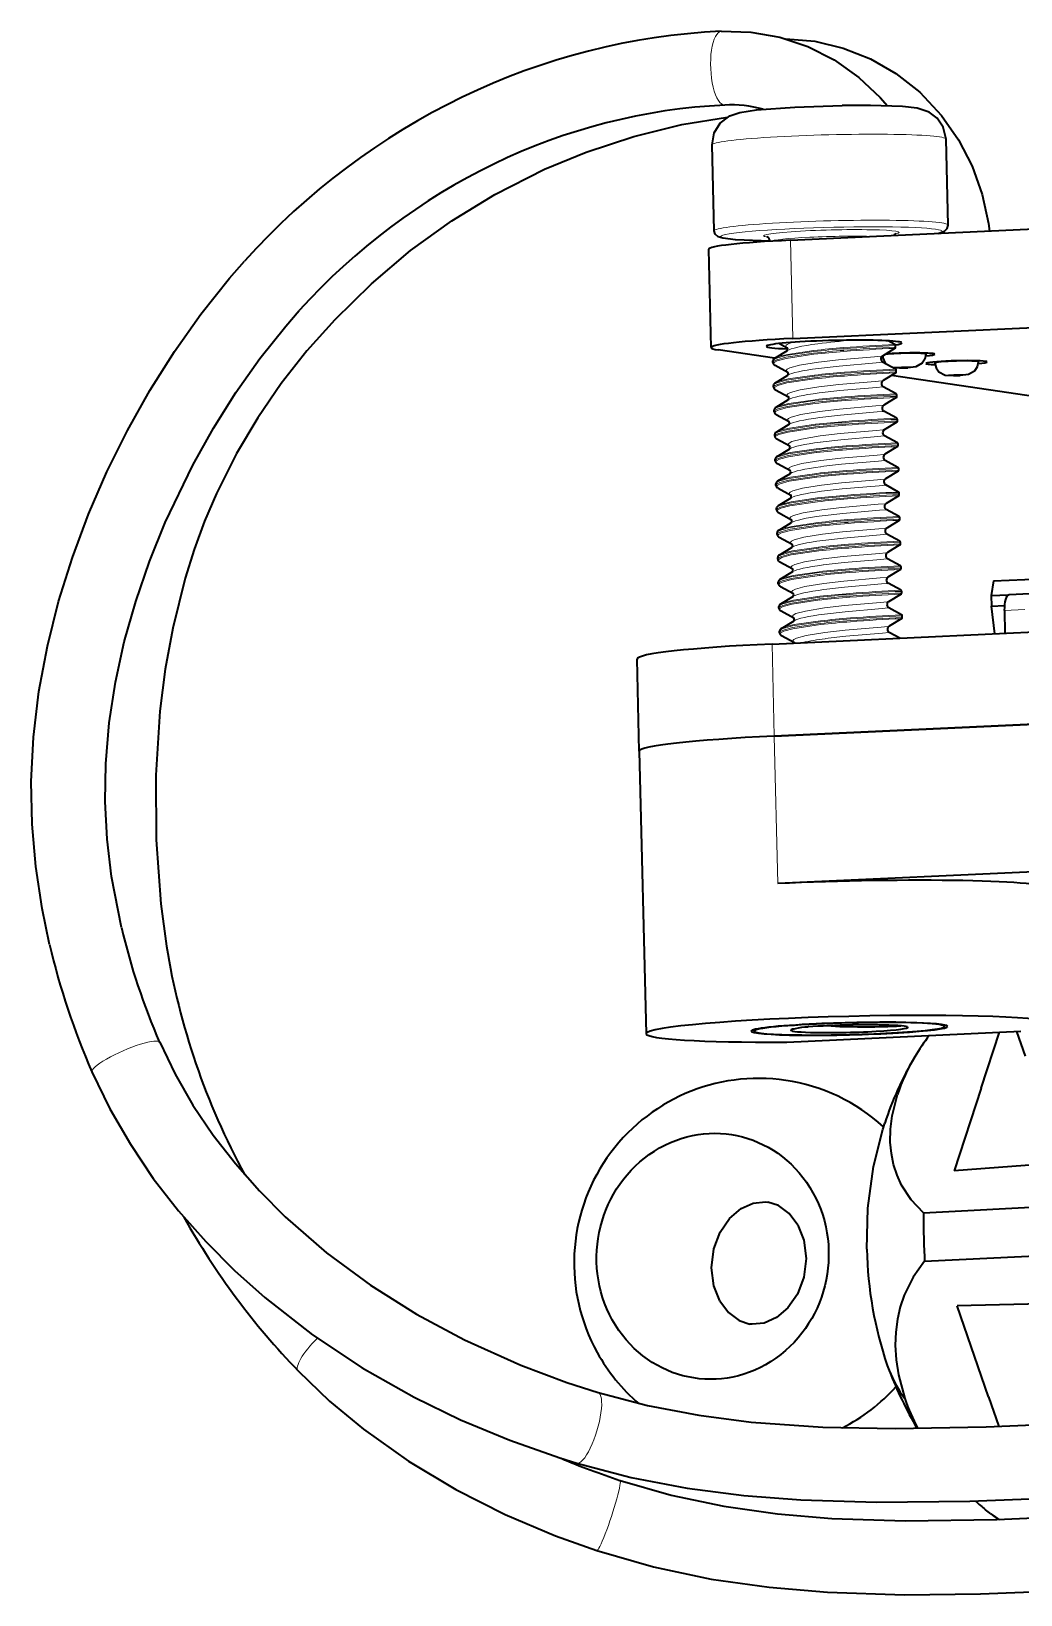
# Model space of a CAD drawing. Extents: x 370 to 946, y 143 to 764.
# Drawn here: x 798.17 to 814.25, y 738.68 to 764.08 of the extents above; entities that cross this region are included whole.
import ezdxf

# ---------------------------------------------------------------- set-up
doc = ezdxf.new("R2010")
doc.units = 0

msp = doc.modelspace()

# ---------------------------------------------------------------- linework, layer by layer
at = {"color": 7, "lineweight": 35, "ltscale": 0.034933}
msp.add_line((809.266, 760.839), (809.232, 762.236), dxfattribs=at)
at = {"color": 7, "lineweight": 35, "ltscale": 0.034935}
msp.add_line((813.065, 760.933), (813.031, 762.33), dxfattribs=at)
at = {"color": 7, "lineweight": 35}
for p, q in [((810.503, 760.686), (837.817, 761.949)), ((810.542, 759.089), (837.856, 760.352)), ((810.205, 754.127), (837.519, 755.39)), ((837.556, 753.893), (810.241, 752.63)), ((810.241, 752.63), (837.556, 753.893)), ((837.615, 751.499), (810.3, 750.236))]:
    msp.add_line(p, q, dxfattribs=at)
at = {"color": 7, "lineweight": 13, "ltscale": 0.039926}
msp.add_line((810.542, 759.089), (810.503, 760.686), dxfattribs=at)
at = {"color": 7, "lineweight": 35, "ltscale": 0.039924}
msp.add_line((809.173, 760.538), (809.213, 758.941), dxfattribs=at)
at = {"color": 7, "lineweight": 35, "ltscale": 0.02319}
msp.add_line((810.246, 758.768), (809.328, 758.903), dxfattribs=at)
at = {"color": 7, "lineweight": 35, "ltscale": 0.00597}
for p, q in [((810.25, 758.77), (810.454, 758.895)), ((810.253, 758.655), (810.463, 758.541)), ((810.263, 758.256), (810.472, 758.142)), ((810.27, 757.972), (810.474, 758.097)), ((810.28, 757.573), (810.483, 757.697)), ((810.282, 757.458), (810.492, 757.344)), ((810.292, 757.059), (810.502, 756.945)), ((810.299, 756.775), (810.503, 756.899)), ((810.302, 756.66), (810.512, 756.545)), ((810.309, 756.376), (810.513, 756.5)), ((810.331, 755.462), (810.541, 755.348)), ((810.348, 754.779), (810.552, 754.904)), ((810.361, 754.265), (810.57, 754.151))]:
    msp.add_line(p, q, dxfattribs=at)
at = {"color": 7, "lineweight": 35, "ltscale": 0.003566}
msp.add_line((810.328, 759.009), (810.453, 758.94), dxfattribs=at)
at = {"color": 7, "lineweight": 35, "ltscale": 0.005974}
for p, q in [((812.204, 758.93), (812, 758.805)), ((812.214, 758.531), (812.01, 758.406)), ((812.223, 758.132), (812.019, 758.007)), ((812.233, 757.732), (812.029, 757.608)), ((812.243, 757.333), (812.039, 757.209)), ((812.253, 756.934), (812.049, 756.81)), ((812.3, 755), (812.09, 755.114)), ((812.302, 754.938), (812.098, 754.814))]:
    msp.add_line(p, q, dxfattribs=at)
at = {"color": 7, "lineweight": 35, "ltscale": 0.003182}
msp.add_line((812.202, 758.991), (812.09, 759.052), dxfattribs=at)
at = {"color": 7, "lineweight": 35, "ltscale": 0.000670035}
for p, q in [((812.213, 758.947), (812.213, 758.974)), ((812.243, 757.75), (812.242, 757.777)), ((812.311, 754.956), (812.311, 754.983))]:
    msp.add_line(p, q, dxfattribs=at)
at = {"color": 7, "lineweight": 35, "ltscale": 0.000668546}
for p, q in [((810.219, 758.699), (810.218, 758.725)), ((812.223, 758.548), (812.222, 758.575)), ((812.253, 757.351), (812.252, 757.378)), ((812.302, 755.355), (812.301, 755.382))]:
    msp.add_line(p, q, dxfattribs=at)
at = {"color": 7, "lineweight": 35, "ltscale": 0.005973}
for p, q in [((812.212, 758.592), (812.002, 758.707)), ((812.232, 757.794), (812.022, 757.908)), ((812.281, 755.798), (812.071, 755.913)), ((812.31, 754.601), (812.1, 754.715))]:
    msp.add_line(p, q, dxfattribs=at)
at = {"color": 7, "lineweight": 35, "ltscale": 0.000546437}
for p, q in [((812.701, 758.853), (812.701, 758.831)), ((812.852, 758.71), (812.852, 758.688)), ((813.552, 758.727), (813.552, 758.705))]:
    msp.add_line(p, q, dxfattribs=at)
at = {"color": 7, "lineweight": 35, "ltscale": 0.005968}
for p, q in [((810.26, 758.371), (810.464, 758.496)), ((810.289, 757.174), (810.493, 757.298)), ((810.319, 755.977), (810.523, 756.101)), ((810.338, 755.178), (810.542, 755.303)), ((810.358, 754.38), (810.562, 754.504))]:
    msp.add_line(p, q, dxfattribs=at)
at = {"color": 7, "lineweight": 35, "ltscale": 0.098205}
msp.add_line((816.029, 757.914), (812.143, 758.488), dxfattribs=at)
at = {"color": 7, "lineweight": 35, "ltscale": 0.000670071}
for p, q in [((810.229, 758.3), (810.228, 758.326)), ((812.233, 758.149), (812.232, 758.176)), ((810.238, 757.9), (810.238, 757.927)), ((810.258, 757.102), (810.257, 757.129)), ((812.262, 756.952), (812.262, 756.979)), ((810.268, 756.703), (810.267, 756.73)), ((812.272, 756.553), (812.271, 756.579)), ((812.282, 756.153), (812.281, 756.18)), ((810.287, 755.905), (810.287, 755.932)), ((812.292, 755.754), (812.291, 755.781)), ((810.297, 755.506), (810.297, 755.532)), ((810.317, 754.707), (810.316, 754.734)), ((812.321, 754.557), (812.32, 754.584))]:
    msp.add_line(p, q, dxfattribs=at)
at = {"color": 7, "lineweight": 35, "ltscale": 0.005975}
for p, q in [((812.222, 758.193), (812.012, 758.307)), ((812.241, 757.395), (812.032, 757.509)), ((812.251, 756.996), (812.041, 757.11)), ((812.261, 756.596), (812.051, 756.711)), ((812.263, 756.535), (812.059, 756.41)), ((812.271, 756.197), (812.061, 756.312)), ((812.272, 756.136), (812.068, 756.011)), ((812.282, 755.737), (812.078, 755.612)), ((812.29, 755.399), (812.081, 755.513)), ((812.292, 755.338), (812.088, 755.213)), ((812.312, 754.539), (812.108, 754.415))]:
    msp.add_line(p, q, dxfattribs=at)
at = {"color": 7, "lineweight": 35, "ltscale": 0.005971}
for p, q in [((810.273, 757.857), (810.482, 757.743)), ((810.329, 755.577), (810.532, 755.702))]:
    msp.add_line(p, q, dxfattribs=at)
at = {"color": 7, "lineweight": 35, "ltscale": 0.000668509}
for p, q in [((810.248, 757.501), (810.248, 757.528)), ((810.278, 756.304), (810.277, 756.331)), ((810.307, 755.107), (810.306, 755.133))]:
    msp.add_line(p, q, dxfattribs=at)
at = {"color": 7, "lineweight": 35, "ltscale": 0.005969}
for p, q in [((810.312, 756.261), (810.521, 756.146)), ((810.322, 755.862), (810.531, 755.747)), ((810.341, 755.063), (810.551, 754.949)), ((810.351, 754.664), (810.561, 754.55))]:
    msp.add_line(p, q, dxfattribs=at)
at = {"color": 7, "lineweight": 35, "ltscale": 0.006053}
msp.add_line((813.805, 755.152), (813.767, 754.913), dxfattribs=at)
at = {"color": 7, "lineweight": 35, "ltscale": 0.066769}
msp.add_line((813.805, 755.152), (816.473, 755.275), dxfattribs=at)
at = {"color": 7, "lineweight": 35, "ltscale": 0.006962}
msp.add_line((813.767, 754.913), (814.046, 754.925), dxfattribs=at)
at = {"color": 7, "lineweight": 35, "ltscale": 0.004243}
msp.add_line((813.767, 754.913), (813.772, 754.743), dxfattribs=at)
at = {"color": 7, "lineweight": 35, "ltscale": 0.008368}
msp.add_line((814.391, 754.944), (814.057, 754.928), dxfattribs=at)
at = {"color": 7, "lineweight": 35, "ltscale": 0.005245}
msp.add_line((813.772, 754.743), (813.981, 754.753), dxfattribs=at)
at = {"color": 7, "lineweight": 35, "ltscale": 0.011285}
msp.add_line((813.823, 754.294), (813.772, 754.743), dxfattribs=at)
at = {"color": 7, "lineweight": 13, "ltscale": 0.008369}
msp.add_line((814.313, 754.687), (813.979, 754.672), dxfattribs=at)
at = {"color": 7, "lineweight": 35, "ltscale": 0.009247}
msp.add_line((813.979, 754.672), (813.988, 754.302), dxfattribs=at)
at = {"color": 7, "lineweight": 35, "ltscale": 0.000670111}
msp.add_line((810.327, 754.308), (810.326, 754.335), dxfattribs=at)
at = {"color": 7, "lineweight": 35, "ltscale": 0.004856}
msp.add_line((812.281, 754.223), (812.11, 754.316), dxfattribs=at)
at = {"color": 7, "lineweight": 13, "ltscale": 0.037429}
msp.add_line((810.241, 752.63), (810.205, 754.127), dxfattribs=at)
at = {"color": 7, "lineweight": 35, "ltscale": 0.000262522}
msp.add_line((810.566, 754.153), (810.573, 754.145), dxfattribs=at)
at = {"color": 7, "lineweight": 35, "ltscale": 0.03743}
msp.add_line((808.048, 752.386), (808.011, 753.883), dxfattribs=at)
at = {"color": 7, "lineweight": 13, "ltscale": 0.059889}
msp.add_line((810.241, 752.63), (810.3, 750.236), dxfattribs=at)
at = {"color": 7, "lineweight": 35, "ltscale": 0.114785}
msp.add_line((808.048, 752.386), (808.161, 747.796), dxfattribs=at)
at = {"color": 7, "lineweight": 35, "ltscale": 0.000607491}
msp.add_line((813.009, 747.94), (813.009, 747.915), dxfattribs=at)
at = {"color": 7, "lineweight": 35, "ltscale": 0.000607455}
msp.add_line((809.91, 747.863), (809.91, 747.839), dxfattribs=at)
at = {"color": 7, "lineweight": 35, "ltscale": 0.095048}
msp.add_line((810.447, 747.662), (814.245, 747.837), dxfattribs=at)
at = {"color": 7, "lineweight": 35, "ltscale": 0.001765}
msp.add_line((811.165, 747.922), (811.094, 747.925), dxfattribs=at)
at = {"color": 7, "lineweight": 13, "ltscale": 0.001273}
msp.add_line((811.114, 747.926), (811.165, 747.922), dxfattribs=at)
at = {"color": 7, "lineweight": 35, "ltscale": 0.023973}
msp.add_line((813.6, 746.91), (813.898, 747.821), dxfattribs=at)
at = {"color": 7, "lineweight": 35, "ltscale": 0.01062}
msp.add_line((814.32, 747.432), (814.182, 747.834), dxfattribs=at)
at = {"color": 7, "lineweight": 35, "ltscale": 0.035283}
msp.add_line((813.6, 746.91), (813.161, 745.569), dxfattribs=at)
at = {"color": 7, "lineweight": 35, "ltscale": 0.122145}
msp.add_line((818.033, 745.935), (813.161, 745.569), dxfattribs=at)
at = {"color": 7, "lineweight": 35, "ltscale": 0.389243}
msp.add_line((812.665, 744.889), (828.214, 745.686), dxfattribs=at)
at = {"color": 7, "lineweight": 35, "ltscale": 0.389214}
msp.add_line((812.684, 744.1), (828.235, 744.848), dxfattribs=at)
at = {"color": 7, "lineweight": 35, "ltscale": 0.385445}
msp.add_line((828.629, 743.701), (813.214, 743.378), dxfattribs=at)
at = {"color": 7, "lineweight": 35, "ltscale": 0.039147}
msp.add_line((813.723, 741.897), (813.214, 743.378), dxfattribs=at)
at = {"color": 7, "lineweight": 35, "ltscale": 0.002233}
msp.add_line((812.077, 742.409), (812.107, 742.325), dxfattribs=at)
at = {"color": 7, "lineweight": 35, "ltscale": 0.012726}
msp.add_line((813.723, 741.897), (813.888, 741.416), dxfattribs=at)
at = {"color": 7, "lineweight": 35, "ltscale": 0.002715}
msp.add_line((813.758, 739.998), (813.673, 740.065), dxfattribs=at)
at = {"color": 7, "lineweight": 35, "ltscale": 0.003774}
msp.add_line((813.758, 739.997), (813.879, 739.906), dxfattribs=at)
at = {"color": 7, "lineweight": 35}
for points in [[(809.38, 764.08), (809.86, 764.067), (810.334, 763.983), (810.787, 763.832), (811.216, 763.615), (811.617, 763.332), (811.962, 763.007), (812.082, 762.869)], [(810.428, 763.958), (810.9, 763.917), (811.359, 763.808), (811.803, 763.633), (812.215, 763.396), (812.604, 763.089), (812.96, 762.71), (813.236, 762.316), (813.457, 761.887), (813.619, 761.43), (813.72, 760.956), (813.735, 760.835)], [(803.1, 759.395), (803.697, 759.98), (804.333, 760.517), (805.003, 761.002), (805.702, 761.43), (806.508, 761.839), (807.185, 762.119), (807.957, 762.373), (808.739, 762.564), (809.482, 762.686)], [(809.232, 762.236), (809.266, 762.431), (809.363, 762.589), (809.521, 762.708), (809.681, 762.763), (809.952, 762.804), (810.577, 762.849), (811.344, 762.873)], [(813.031, 762.33), (812.987, 762.523), (812.888, 762.67), (812.76, 762.766), (812.565, 762.832), (812.325, 762.858), (811.806, 762.875), (811.344, 762.873)], [(812.899, 760.796), (813.005, 760.832), (813.051, 760.877), (813.065, 760.933)], [(810.17, 760.67), (809.609, 760.692), (809.404, 760.718), (809.33, 760.742), (809.282, 760.786), (809.266, 760.839)], [(798.468, 749.246), (798.346, 749.829), (798.242, 750.512), (798.183, 751.2), (798.17, 751.891), (798.206, 752.612), (798.294, 753.358), (798.432, 754.094), (798.615, 754.82), (798.839, 755.534), (799.102, 756.235), (799.4, 756.922), (799.732, 757.593), (800.097, 758.246), (800.495, 758.878), (800.925, 759.486), (801.389, 760.068), (801.634, 760.348)], [(799.636, 749.522), (799.475, 750.349), (799.403, 750.958), (799.371, 751.568), (799.38, 752.179), (799.435, 752.844), (799.537, 753.507), (799.681, 754.165), (799.867, 754.819), (800.089, 755.465), (800.347, 756.102), (800.794, 757.034), (801.129, 757.634), (801.493, 758.212), (801.885, 758.766), (802.305, 759.292), (802.525, 759.543)], [(803.1, 759.395), (802.649, 758.889), (802.231, 758.357), (801.849, 757.801), (801.505, 757.221), (801.18, 756.573), (800.987, 756.122), (800.817, 755.662), (800.669, 755.194), (800.468, 754.387), (800.347, 753.716), (800.261, 753.034), (800.194, 751.994), (800.198, 750.947), (800.274, 749.905), (800.366, 749.219)], [(812.155, 758.623), (812.277, 758.612), (812.411, 758.615)], [(812.701, 758.831), (812.688, 758.753), (812.645, 758.687), (812.543, 758.629), (812.411, 758.615)], [(812.852, 758.688), (812.87, 758.611), (812.915, 758.547), (813.02, 758.494), (813.153, 758.487), (813.262, 758.489)], [(813.552, 758.705), (813.539, 758.628), (813.496, 758.561), (813.394, 758.503), (813.262, 758.489)], [(800.257, 747.657), (800.506, 747.14), (800.797, 746.637), (801.125, 746.151), (801.487, 745.686), (801.879, 745.242), (802.297, 744.822), (802.968, 744.238), (803.681, 743.711), (804.429, 743.24), (805.206, 742.823), (806.125, 742.41), (806.873, 742.131), (807.379, 741.969)], [(799.157, 747.176), (799.446, 746.578), (799.78, 746), (800.153, 745.447), (800.563, 744.919), (801.004, 744.42), (801.472, 743.951), (801.964, 743.511), (802.738, 742.907), (803.548, 742.368), (804.389, 741.892), (805.142, 741.526), (805.943, 741.192), (806.758, 740.905), (807.032, 740.82)], [(812.665, 744.889), (812.467, 745.098), (812.31, 745.338), (812.236, 745.499), (812.18, 745.671), (812.143, 745.849), (812.125, 746.036), (812.128, 746.245), (812.154, 746.461), (812.241, 746.808)], [(811.745, 744.295), (811.763, 744.963), (811.854, 745.639), (812.003, 746.243), (812.035, 746.344)], [(809.355, 743.457), (809.259, 743.699), (809.22, 743.994), (809.258, 744.302), (809.362, 744.575), (809.515, 744.796), (809.703, 744.956), (809.9, 745.044), (810.097, 745.064), (810.135, 745.06)], [(810.624, 744.684), (810.483, 744.875), (810.309, 745.004), (810.135, 745.06)], [(810.624, 744.684), (810.72, 744.442), (810.758, 744.147), (810.721, 743.84), (810.617, 743.566), (810.463, 743.346), (810.275, 743.185), (810.079, 743.097), (809.881, 743.077), (809.843, 743.081)], [(812.684, 744.1), (812.498, 743.84), (812.354, 743.55), (812.289, 743.359), (812.242, 743.158), (812.214, 742.951), (812.206, 742.735), (812.22, 742.498), (812.257, 742.254), (812.362, 741.869)], [(809.355, 743.457), (809.496, 743.267), (809.669, 743.138), (809.843, 743.081)], [(802.507, 742.319), (803.017, 741.83), (803.566, 741.374), (804.298, 740.855), (805.068, 740.394), (805.868, 739.989), (806.689, 739.641), (807.359, 739.402)], [(807.379, 741.969), (808.181, 741.758), (809.013, 741.599), (809.867, 741.489), (811.029, 741.408), (812.206, 741.384), (813.684, 741.41), (815.736, 741.495), (816.594, 741.535)], [(807.032, 740.82), (807.917, 740.587), (808.825, 740.414), (809.745, 740.295), (810.67, 740.224), (811.9, 740.186), (813.42, 740.202), (815.501, 740.283), (816.649, 740.336)], [(807.735, 740.541), (808.568, 740.301), (809.422, 740.121), (810.293, 739.996), (811.177, 739.921), (812.365, 739.883), (813.855, 739.905), (815.937, 739.997), (817.102, 740.053)], [(807.359, 739.402), (808.278, 739.136), (809.215, 738.938), (810.16, 738.804), (811.105, 738.723), (812.356, 738.683), (813.589, 738.697), (815.403, 738.77), (817.158, 738.855)]]:
    msp.add_lwpolyline(points, dxfattribs=at)
at = {"color": 7, "lineweight": 13}
for points in [[(810.882, 758.878), (810.43, 758.811), (810.281, 758.771), (810.238, 758.751), (810.225, 758.741), (810.219, 758.731), (810.218, 758.725)], [(810.884, 758.894), (810.458, 758.832), (810.309, 758.795), (810.25, 758.77)], [(810.88, 758.851), (810.43, 758.784), (810.281, 758.744), (810.238, 758.724), (810.226, 758.714), (810.219, 758.704), (810.219, 758.699)], [(810.885, 758.833), (810.435, 758.766), (810.288, 758.726), (810.24, 758.7), (810.23, 758.687), (810.23, 758.677), (810.235, 758.668), (810.253, 758.655)], [(810.459, 758.543), (810.442, 758.558), (810.439, 758.566), (810.439, 758.573), (810.442, 758.578), (810.452, 758.589), (810.495, 758.612), (810.652, 758.654), (810.957, 758.704)], [(810.957, 758.704), (811.283, 758.741), (811.871, 758.792), (811.977, 758.801), (811.998, 758.805), (812, 758.805)], [(810.96, 758.604), (811.295, 758.643), (811.895, 758.694), (811.993, 758.703), (812.001, 758.705), (812.002, 758.706), (812.002, 758.707)], [(810.892, 758.479), (810.44, 758.412), (810.29, 758.372), (810.247, 758.352), (810.235, 758.342), (810.229, 758.331), (810.228, 758.326)], [(810.89, 758.452), (810.44, 758.385), (810.291, 758.345), (810.248, 758.325), (810.235, 758.315), (810.229, 758.305), (810.229, 758.3)], [(810.895, 758.434), (810.445, 758.367), (810.298, 758.327), (810.249, 758.301), (810.24, 758.288), (810.24, 758.277), (810.245, 758.269), (810.263, 758.256)], [(810.894, 758.495), (810.468, 758.433), (810.319, 758.396), (810.26, 758.371)], [(810.967, 758.305), (811.292, 758.342), (811.881, 758.393), (811.987, 758.402), (812.008, 758.406), (812.01, 758.406)], [(810.469, 758.144), (810.452, 758.159), (810.449, 758.167), (810.449, 758.174), (810.452, 758.179), (810.461, 758.19), (810.505, 758.213), (810.662, 758.255), (810.967, 758.305)], [(810.97, 758.205), (811.305, 758.243), (811.904, 758.295), (812.003, 758.304), (812.01, 758.306), (812.012, 758.306), (812.012, 758.307)], [(810.902, 758.08), (810.45, 758.013), (810.3, 757.973), (810.257, 757.953), (810.245, 757.942), (810.238, 757.932), (810.238, 757.927)], [(810.9, 758.052), (810.45, 757.986), (810.301, 757.946), (810.258, 757.926), (810.245, 757.916), (810.239, 757.905), (810.238, 757.9)], [(810.905, 758.035), (810.455, 757.968), (810.307, 757.928), (810.259, 757.902), (810.25, 757.889), (810.25, 757.878), (810.255, 757.87), (810.273, 757.857)], [(810.903, 758.096), (810.477, 758.034), (810.328, 757.997), (810.27, 757.972)], [(810.478, 757.745), (810.461, 757.76), (810.458, 757.767), (810.459, 757.775), (810.461, 757.78), (810.471, 757.791), (810.515, 757.814), (810.672, 757.856), (810.977, 757.906)], [(810.977, 757.906), (811.302, 757.943), (811.891, 757.994), (811.996, 758.003), (812.018, 758.006), (812.019, 758.007)], [(810.979, 757.806), (811.315, 757.844), (811.914, 757.896), (812.012, 757.905), (812.02, 757.907), (812.022, 757.907), (812.022, 757.908)], [(810.911, 757.68), (810.46, 757.614), (810.31, 757.574), (810.267, 757.554), (810.254, 757.543), (810.248, 757.533), (810.248, 757.528)], [(810.91, 757.653), (810.46, 757.587), (810.31, 757.547), (810.268, 757.527), (810.255, 757.516), (810.249, 757.506), (810.248, 757.501)], [(810.915, 757.636), (810.465, 757.568), (810.317, 757.529), (810.269, 757.503), (810.26, 757.49), (810.26, 757.479), (810.265, 757.471), (810.282, 757.458)], [(810.913, 757.697), (810.487, 757.635), (810.338, 757.598), (810.28, 757.573)], [(810.987, 757.506), (811.312, 757.544), (811.901, 757.595), (812.006, 757.604), (812.028, 757.607), (812.029, 757.608)], [(810.488, 757.346), (810.471, 757.361), (810.468, 757.368), (810.469, 757.376), (810.471, 757.381), (810.481, 757.391), (810.525, 757.414), (810.682, 757.457), (810.987, 757.506)], [(810.989, 757.407), (811.325, 757.445), (811.924, 757.496), (812.022, 757.506), (812.03, 757.507), (812.032, 757.508), (812.032, 757.509)], [(810.921, 757.281), (810.469, 757.214), (810.32, 757.175), (810.277, 757.154), (810.264, 757.144), (810.258, 757.134), (810.257, 757.129)], [(810.92, 757.254), (810.469, 757.187), (810.32, 757.148), (810.277, 757.128), (810.265, 757.117), (810.259, 757.107), (810.258, 757.102)], [(810.924, 757.237), (810.474, 757.169), (810.327, 757.129), (810.279, 757.104), (810.269, 757.091), (810.269, 757.08), (810.275, 757.072), (810.292, 757.059)], [(810.923, 757.298), (810.497, 757.236), (810.348, 757.199), (810.289, 757.174)], [(810.498, 756.947), (810.481, 756.962), (810.478, 756.969), (810.479, 756.977), (810.481, 756.982), (810.491, 756.992), (810.535, 757.015), (810.691, 757.058), (810.997, 757.107)], [(810.997, 757.107), (811.322, 757.145), (811.91, 757.195), (812.016, 757.205), (812.038, 757.208), (812.039, 757.209)], [(810.999, 757.008), (811.335, 757.046), (811.934, 757.097), (812.032, 757.107), (812.04, 757.108), (812.042, 757.109), (812.041, 757.11)], [(810.931, 756.882), (810.479, 756.815), (810.33, 756.776), (810.287, 756.755), (810.274, 756.745), (810.268, 756.735), (810.267, 756.73)], [(810.929, 756.855), (810.479, 756.788), (810.33, 756.749), (810.287, 756.728), (810.275, 756.718), (810.268, 756.708), (810.268, 756.703)], [(810.934, 756.837), (810.484, 756.77), (810.337, 756.73), (810.288, 756.704), (810.279, 756.692), (810.279, 756.681), (810.284, 756.673), (810.302, 756.66)], [(810.933, 756.899), (810.507, 756.836), (810.358, 756.8), (810.299, 756.775)], [(810.508, 756.548), (810.491, 756.562), (810.488, 756.57), (810.488, 756.578), (810.491, 756.583), (810.501, 756.593), (810.544, 756.616), (810.701, 756.659), (811.006, 756.708)], [(811.006, 756.708), (811.332, 756.746), (811.92, 756.796), (812.026, 756.806), (812.047, 756.809), (812.049, 756.81)], [(811.009, 756.608), (811.344, 756.647), (811.944, 756.698), (812.042, 756.708), (812.05, 756.709), (812.051, 756.71), (812.051, 756.711)], [(810.941, 756.483), (810.489, 756.416), (810.339, 756.376), (810.296, 756.356), (810.284, 756.346), (810.278, 756.336), (810.277, 756.331)], [(810.939, 756.456), (810.489, 756.389), (810.34, 756.35), (810.297, 756.329), (810.284, 756.319), (810.278, 756.309), (810.278, 756.304)], [(810.944, 756.438), (810.494, 756.371), (810.347, 756.331), (810.298, 756.305), (810.289, 756.292), (810.289, 756.282), (810.294, 756.273), (810.312, 756.261)], [(810.943, 756.5), (810.517, 756.437), (810.368, 756.401), (810.309, 756.376)], [(811.016, 756.309), (811.341, 756.347), (811.93, 756.397), (812.036, 756.406), (812.057, 756.41), (812.059, 756.41)], [(810.951, 756.084), (810.499, 756.017), (810.349, 755.977), (810.306, 755.957), (810.294, 755.947), (810.287, 755.937), (810.287, 755.932)], [(810.952, 756.101), (810.526, 756.038), (810.378, 756.001), (810.319, 755.977)], [(810.518, 756.149), (810.501, 756.163), (810.498, 756.171), (810.498, 756.179), (810.501, 756.184), (810.51, 756.194), (810.554, 756.217), (810.711, 756.26), (811.016, 756.309)], [(811.019, 756.209), (811.354, 756.248), (811.953, 756.299), (812.052, 756.308), (812.059, 756.31), (812.061, 756.311), (812.061, 756.312)], [(810.949, 756.057), (810.499, 755.99), (810.35, 755.951), (810.307, 755.93), (810.294, 755.92), (810.288, 755.91), (810.287, 755.905)], [(810.954, 756.039), (810.504, 755.972), (810.356, 755.932), (810.308, 755.906), (810.299, 755.893), (810.299, 755.883), (810.304, 755.874), (810.322, 755.862)], [(810.527, 755.749), (810.51, 755.764), (810.507, 755.772), (810.508, 755.779), (810.51, 755.785), (810.52, 755.795), (810.564, 755.818), (810.721, 755.86), (811.026, 755.91)], [(811.026, 755.91), (811.351, 755.947), (811.94, 755.998), (812.045, 756.007), (812.067, 756.011), (812.068, 756.011)], [(811.028, 755.81), (811.364, 755.849), (811.963, 755.9), (812.061, 755.909), (812.069, 755.911), (812.071, 755.912), (812.071, 755.913)], [(810.96, 755.685), (810.509, 755.618), (810.359, 755.578), (810.316, 755.558), (810.303, 755.548), (810.297, 755.537), (810.297, 755.532)], [(810.959, 755.658), (810.509, 755.591), (810.359, 755.551), (810.317, 755.531), (810.304, 755.521), (810.298, 755.511), (810.297, 755.506)], [(810.964, 755.64), (810.514, 755.573), (810.366, 755.533), (810.318, 755.507), (810.308, 755.494), (810.309, 755.484), (810.314, 755.475), (810.331, 755.462)], [(810.962, 755.701), (810.536, 755.639), (810.387, 755.602), (810.329, 755.577)], [(811.036, 755.511), (811.361, 755.548), (811.95, 755.599), (812.055, 755.608), (812.077, 755.612), (812.078, 755.612)], [(810.537, 755.35), (810.52, 755.365), (810.517, 755.373), (810.518, 755.38), (810.52, 755.385), (810.53, 755.396), (810.574, 755.419), (810.73, 755.461), (811.036, 755.511)], [(811.038, 755.411), (811.374, 755.45), (811.973, 755.501), (812.071, 755.51), (812.079, 755.512), (812.081, 755.512), (812.081, 755.513)], [(810.97, 755.286), (810.518, 755.219), (810.369, 755.179), (810.326, 755.159), (810.313, 755.148), (810.307, 755.138), (810.306, 755.133)], [(810.969, 755.259), (810.518, 755.192), (810.369, 755.152), (810.326, 755.132), (810.314, 755.122), (810.308, 755.112), (810.307, 755.107)], [(810.974, 755.241), (810.523, 755.174), (810.376, 755.134), (810.328, 755.108), (810.318, 755.095), (810.318, 755.084), (810.324, 755.076), (810.341, 755.063)], [(810.972, 755.302), (810.546, 755.24), (810.397, 755.203), (810.338, 755.178)], [(810.547, 754.951), (810.53, 754.966), (810.527, 754.973), (810.528, 754.981), (810.53, 754.986), (810.54, 754.997), (810.584, 755.02), (810.74, 755.062), (811.046, 755.112)], [(811.046, 755.112), (811.371, 755.149), (811.959, 755.2), (812.065, 755.209), (812.087, 755.213), (812.088, 755.213)], [(811.048, 755.012), (811.384, 755.05), (811.983, 755.102), (812.081, 755.111), (812.089, 755.113), (812.091, 755.113), (812.09, 755.114)], [(810.98, 754.886), (810.528, 754.82), (810.379, 754.78), (810.336, 754.76), (810.323, 754.749), (810.317, 754.739), (810.316, 754.734)], [(810.978, 754.859), (810.528, 754.793), (810.379, 754.753), (810.336, 754.733), (810.324, 754.723), (810.318, 754.712), (810.317, 754.707)], [(810.983, 754.842), (810.533, 754.774), (810.386, 754.735), (810.338, 754.709), (810.328, 754.696), (810.328, 754.685), (810.333, 754.677), (810.351, 754.664)], [(810.982, 754.903), (810.556, 754.841), (810.407, 754.804), (810.348, 754.779)], [(811.055, 754.713), (811.381, 754.75), (811.969, 754.801), (812.075, 754.81), (812.096, 754.813), (812.098, 754.814)], [(810.557, 754.552), (810.54, 754.567), (810.537, 754.574), (810.537, 754.582), (810.54, 754.587), (810.55, 754.597), (810.594, 754.62), (810.75, 754.663), (811.055, 754.713)], [(811.058, 754.613), (811.393, 754.651), (811.993, 754.703), (812.091, 754.712), (812.099, 754.714), (812.1, 754.714), (812.1, 754.715)], [(810.99, 754.487), (810.538, 754.42), (810.388, 754.381), (810.345, 754.36), (810.333, 754.35), (810.327, 754.34), (810.326, 754.335)], [(810.988, 754.46), (810.538, 754.394), (810.389, 754.354), (810.346, 754.334), (810.333, 754.323), (810.327, 754.313), (810.327, 754.308)], [(810.993, 754.443), (810.543, 754.375), (810.396, 754.336), (810.347, 754.31), (810.338, 754.297), (810.338, 754.286), (810.343, 754.278), (810.361, 754.265)], [(810.992, 754.504), (810.566, 754.442), (810.417, 754.405), (810.358, 754.38)], [(810.567, 754.153), (810.55, 754.168), (810.547, 754.175), (810.547, 754.183), (810.55, 754.188), (810.559, 754.198), (810.603, 754.221), (810.76, 754.264), (811.065, 754.313)], [(811.065, 754.313), (811.391, 754.351), (811.979, 754.401), (812.085, 754.411), (812.106, 754.414), (812.108, 754.415)], [(811.068, 754.214), (811.403, 754.252), (812.002, 754.303), (812.101, 754.313), (812.108, 754.314), (812.11, 754.315), (812.11, 754.316)]]:
    msp.add_lwpolyline(points, dxfattribs=at)
at = {"color": 7, "lineweight": 35}
for centre, radius, start, end in [((809.531, 760.826), 2.058, 75.061, 92.664), ((810.078, 760.66), 0.0928, 1.2796, 64.2944), ((812.258, 760.718), 0.0865, 117.2449, 148.8484), ((810.423, 758.918), 0.0363, 359.749, 43.6273), ((810.422, 758.916), 0.0367, 320.2751, 2.844), ((812.193, 758.974), 0.0201, 1.4809, 61.4215), ((812.193, 758.947), 0.0201, 301.3927, 1.3328), ((810.271, 758.72), 0.0538, 112.9759, 174.5983), ((810.272, 758.707), 0.0544, 188.5074, 249.4326), ((812.03, 758.757), 0.0571, 121.5749, 181.4262), ((812.03, 758.757), 0.0571, 181.3912, 241.239), ((812.202, 758.819), 0.201, 181.5095, 226.3706), ((810.281, 758.321), 0.0538, 112.9759, 174.5983), ((810.432, 758.519), 0.0363, 359.749, 43.6273), ((810.432, 758.517), 0.0367, 320.2751, 2.844), ((812.039, 758.357), 0.0571, 121.5749, 181.4262), ((812.039, 758.357), 0.0571, 181.3912, 241.239), ((812.202, 758.575), 0.0201, 1.4809, 61.4215), ((812.203, 758.548), 0.0201, 301.3927, 1.3328), ((810.282, 758.308), 0.0544, 188.5074, 249.4326), ((810.442, 758.12), 0.0363, 359.749, 43.6273), ((810.442, 758.118), 0.0367, 320.2751, 2.844), ((812.212, 758.175), 0.0201, 1.4809, 61.4215), ((812.213, 758.149), 0.0201, 301.3927, 1.3328), ((810.291, 757.922), 0.0538, 112.9759, 174.5983), ((810.292, 757.908), 0.0544, 188.5074, 249.4326), ((812.049, 757.958), 0.0571, 121.5749, 181.4262), ((812.049, 757.958), 0.0571, 181.3912, 241.239), ((810.452, 757.72), 0.0363, 359.749, 43.6273), ((810.452, 757.718), 0.0367, 320.2751, 2.844), ((812.059, 757.559), 0.0571, 121.5749, 181.4262), ((812.222, 757.776), 0.0201, 1.4809, 61.4215), ((812.223, 757.75), 0.0201, 301.3927, 1.3328), ((810.301, 757.523), 0.0538, 112.9759, 174.5983), ((810.302, 757.509), 0.0544, 188.5074, 249.4326), ((810.462, 757.321), 0.0363, 359.749, 43.6273), ((812.059, 757.559), 0.0571, 181.3912, 241.239), ((812.232, 757.377), 0.0201, 1.4809, 61.4215), ((812.232, 757.35), 0.0201, 301.3927, 1.3328), ((810.311, 757.124), 0.0538, 112.9759, 174.5983), ((810.311, 757.11), 0.0544, 188.5074, 249.4326), ((810.461, 757.319), 0.0367, 320.2751, 2.844), ((812.069, 757.16), 0.0571, 121.5749, 181.4262), ((812.069, 757.16), 0.0571, 181.3912, 241.239), ((810.472, 756.922), 0.0363, 359.749, 43.6273), ((810.471, 756.92), 0.0367, 320.2751, 2.844), ((812.242, 756.978), 0.0201, 1.4809, 61.4215), ((812.242, 756.951), 0.0201, 301.3927, 1.3328), ((810.32, 756.725), 0.0538, 112.9759, 174.5983), ((810.321, 756.711), 0.0544, 188.5074, 249.4326), ((812.079, 756.761), 0.0571, 121.5749, 181.4262), ((812.079, 756.761), 0.0571, 181.3912, 241.239), ((812.251, 756.579), 0.0201, 1.4809, 61.4215), ((810.33, 756.326), 0.0538, 112.9759, 174.5983), ((810.481, 756.523), 0.0363, 359.749, 43.6273), ((810.481, 756.521), 0.0367, 320.2751, 2.844), ((812.088, 756.362), 0.0571, 121.5749, 181.4262), ((812.088, 756.362), 0.0571, 181.3912, 241.239), ((812.252, 756.552), 0.0201, 301.3927, 1.3328), ((810.331, 756.312), 0.0544, 188.5074, 249.4326), ((810.491, 756.124), 0.0363, 359.749, 43.6273), ((810.491, 756.122), 0.0367, 320.2751, 2.844), ((812.261, 756.18), 0.0201, 1.4809, 61.4215), ((812.262, 756.153), 0.0201, 301.3927, 1.3328), ((810.34, 755.927), 0.0538, 112.9759, 174.5983), ((810.341, 755.913), 0.0544, 188.5074, 249.4326), ((812.098, 755.963), 0.0571, 121.5749, 181.4262), ((812.098, 755.963), 0.0571, 181.3912, 241.239), ((810.35, 755.527), 0.0538, 112.9759, 174.5983), ((810.501, 755.725), 0.0363, 359.749, 43.6273), ((810.501, 755.723), 0.0367, 320.2578, 2.8459), ((812.108, 755.564), 0.0571, 121.5749, 181.4262), ((812.108, 755.564), 0.0571, 181.3912, 241.239), ((812.271, 755.781), 0.0201, 1.4809, 61.4215), ((812.272, 755.754), 0.0201, 301.3927, 1.3328), ((810.351, 755.514), 0.0544, 188.5074, 249.4326), ((810.511, 755.326), 0.0363, 359.749, 43.6273), ((810.51, 755.324), 0.0367, 320.2751, 2.844), ((812.281, 755.381), 0.0201, 1.4809, 61.4215), ((812.281, 755.355), 0.0201, 301.3927, 1.3328), ((810.36, 755.128), 0.0538, 112.9759, 174.5983), ((810.36, 755.115), 0.0544, 188.5074, 249.4326), ((812.118, 755.164), 0.0571, 121.5749, 181.4262), ((812.118, 755.164), 0.0571, 181.3912, 241.239), ((810.521, 754.927), 0.0363, 359.749, 43.6273), ((810.52, 754.925), 0.0367, 320.2751, 2.844), ((812.128, 754.765), 0.0571, 121.5749, 181.4262), ((812.291, 754.982), 0.0201, 1.4809, 61.4215), ((812.291, 754.956), 0.0201, 301.3927, 1.3328), ((810.369, 754.729), 0.0538, 112.9759, 174.5983), ((810.37, 754.715), 0.0544, 188.5074, 249.4326), ((810.53, 754.527), 0.0363, 359.749, 43.6273), ((812.128, 754.765), 0.0571, 181.3912, 241.239), ((812.3, 754.583), 0.0201, 1.4809, 61.4215), ((812.301, 754.556), 0.0201, 301.3927, 1.3328), ((810.379, 754.33), 0.0538, 112.9759, 174.5983), ((810.38, 754.316), 0.0544, 188.5074, 249.4326), ((810.53, 754.525), 0.0367, 320.2751, 2.844), ((812.137, 754.366), 0.0571, 121.5749, 181.4262), ((812.137, 754.366), 0.0571, 181.3912, 241.239), ((810.254, 752.021), 10.909, 193.2442, 203.5829), ((810.254, 752.021), 12.109, 193.247, 203.5859), ((811.83, 751.072), 11.612, 189.1789, 208.6401), ((811.711, 735.566), 12.375, 89.0369, 90.9263), ((810.912, 746.182), 1.728, 94.0408, 101.1045), ((811.687, 759.271), 11.361, 267.3656, 270.2366), ((811.786, 756.464), 8.554, 269.6514, 273.4114), ((815.765, 745.486), 3.775, 142.8005, 149.1867), ((817.147, 744.678), 5.376, 149.3329, 161.9431), ((815.16, 745.833), 3.077, 148.9619, 161.531), ((809.989, 744.071), 3, 81.6123, 208.9614), ((809.989, 744.071), 3, 47.505, 81.6124), ((811.274, 750.774), 12.18, 209.2903, 223.9642), ((818.062, 744.428), 6.318, 181.2024, 198.6398), ((809.989, 744.071), 3, 208.9614, 229.4524), ((813.964, 743.063), 1.998, 201.6955, 216.7165), ((818.585, 744.859), 6.955, 201.3749, 209.9627), ((809.99, 744.07), 2.999, 296.9377, 317.9605), ((815.899, 743.123), 3.753, 199.53, 207.5704), ((811.783, 752.822), 12.931, 247.221, 251.7561), ((816.853, 743.947), 5.018, 228.2253, 230.6759), ((814.671, 741.27), 1.566, 234.3508, 240.555)]:
    msp.add_arc(centre, radius, start, end, dxfattribs=at)
at = {"color": 7, "lineweight": 13}
for centre, radius, start, end in [((812.501, 744.34), 14.601, 94.4278, 96.3706), ((812.501, 744.354), 14.614, 94.4288, 96.3615), ((812.494, 744.549), 14.436, 94.4681, 96.4049), ((812.498, 744.473), 14.45, 94.4627, 96.4064), ((812.575, 746.292), 12.815, 94.7912, 97.2851), ((813.145, 736.362), 22.648, 92.3858, 94.4961), ((813.095, 736.938), 22.053, 92.2927, 94.479), ((813.095, 736.915), 22.05, 92.2925, 94.4791), ((813.144, 736.336), 22.613, 92.3834, 94.4914), ((812.51, 743.941), 14.601, 94.4278, 96.3706), ((812.511, 743.955), 14.614, 94.4288, 96.3615), ((812.504, 744.149), 14.436, 94.4681, 96.4049), ((812.507, 744.074), 14.45, 94.4627, 96.4064), ((813.155, 735.963), 22.648, 92.3858, 94.4961), ((813.105, 736.539), 22.053, 92.2927, 94.479), ((813.105, 736.516), 22.05, 92.2925, 94.4791), ((813.154, 735.937), 22.613, 92.3834, 94.4914), ((812.52, 743.542), 14.601, 94.4278, 96.3706), ((812.521, 743.556), 14.614, 94.4288, 96.3615), ((812.514, 743.75), 14.436, 94.4681, 96.4049), ((813.165, 735.564), 22.648, 92.3858, 94.4961), ((813.115, 736.14), 22.053, 92.2927, 94.479), ((813.115, 736.117), 22.05, 92.2925, 94.4791), ((813.164, 735.534), 22.616, 92.3839, 94.4916), ((812.518, 743.662), 14.463, 94.461, 96.4029), ((812.53, 743.143), 14.601, 94.4278, 96.3706), ((812.531, 743.157), 14.614, 94.4288, 96.3615), ((812.524, 743.351), 14.436, 94.4681, 96.4049), ((812.528, 743.263), 14.463, 94.461, 96.4029), ((813.174, 735.165), 22.648, 92.3858, 94.4961), ((813.124, 735.741), 22.053, 92.2927, 94.479), ((813.125, 735.717), 22.05, 92.2925, 94.4791), ((813.173, 735.138), 22.613, 92.3834, 94.4914), ((812.533, 742.952), 14.436, 94.4681, 96.4049), ((813.184, 734.766), 22.648, 92.3858, 94.4961), ((813.134, 735.342), 22.053, 92.2927, 94.479), ((813.135, 735.318), 22.05, 92.2925, 94.4791), ((812.54, 742.744), 14.601, 94.4278, 96.3706), ((812.54, 742.758), 14.614, 94.4288, 96.3615), ((812.537, 742.877), 14.45, 94.4627, 96.4064), ((813.183, 734.739), 22.613, 92.3834, 94.4914), ((812.55, 742.345), 14.601, 94.4278, 96.3706), ((812.55, 742.372), 14.6, 94.4304, 96.3649), ((812.543, 742.553), 14.436, 94.4681, 96.4049), ((812.547, 742.478), 14.45, 94.4627, 96.4064), ((813.194, 734.367), 22.648, 92.3858, 94.4961), ((813.144, 734.943), 22.053, 92.2927, 94.479), ((813.144, 734.919), 22.05, 92.2925, 94.4791), ((813.193, 734.34), 22.613, 92.3834, 94.4914), ((813.204, 733.967), 22.648, 92.3858, 94.4961), ((813.154, 734.544), 22.053, 92.2927, 94.479), ((812.559, 741.945), 14.601, 94.4278, 96.3706), ((812.56, 741.959), 14.614, 94.4288, 96.3615), ((812.553, 742.154), 14.436, 94.4681, 96.4049), ((812.557, 742.065), 14.463, 94.461, 96.4029), ((813.154, 734.52), 22.05, 92.2925, 94.4791), ((813.203, 733.941), 22.613, 92.3834, 94.4914), ((812.569, 741.546), 14.601, 94.4278, 96.3706), ((812.57, 741.56), 14.614, 94.4288, 96.3615), ((812.563, 741.755), 14.436, 94.4681, 96.4049), ((812.566, 741.68), 14.45, 94.4627, 96.4064), ((813.214, 733.568), 22.648, 92.3858, 94.4961), ((813.164, 734.144), 22.053, 92.2927, 94.479), ((813.164, 734.121), 22.05, 92.2925, 94.4791), ((813.213, 733.542), 22.613, 92.3834, 94.4914), ((812.579, 741.147), 14.601, 94.4278, 96.3706), ((812.579, 741.174), 14.6, 94.4304, 96.3649), ((812.573, 741.356), 14.436, 94.4681, 96.4049), ((812.577, 741.267), 14.463, 94.461, 96.4029), ((813.223, 733.169), 22.648, 92.3858, 94.4961), ((813.173, 733.745), 22.053, 92.2927, 94.479), ((813.174, 733.722), 22.05, 92.2925, 94.4791), ((813.223, 733.143), 22.613, 92.3834, 94.4914), ((812.589, 740.748), 14.601, 94.4278, 96.3706), ((812.589, 740.762), 14.614, 94.4288, 96.3615), ((812.582, 740.956), 14.436, 94.4681, 96.4049), ((813.233, 732.77), 22.648, 92.3858, 94.4961), ((813.183, 733.346), 22.053, 92.2927, 94.479), ((813.232, 732.744), 22.613, 92.3834, 94.4914), ((813.184, 733.323), 22.05, 92.2925, 94.4791), ((812.586, 740.868), 14.463, 94.461, 96.4029), ((812.599, 740.349), 14.601, 94.4278, 96.3706), ((812.599, 740.366), 14.611, 94.4291, 96.3621), ((812.592, 740.557), 14.436, 94.4681, 96.4049), ((812.596, 740.469), 14.463, 94.461, 96.4029), ((813.243, 732.371), 22.648, 92.3858, 94.4961), ((813.193, 732.947), 22.053, 92.2927, 94.479), ((813.193, 732.923), 22.05, 92.2925, 94.4791), ((813.242, 732.344), 22.613, 92.3834, 94.4914), ((812.602, 740.158), 14.436, 94.4681, 96.4049), ((813.253, 731.972), 22.648, 92.3858, 94.4961), ((813.203, 732.548), 22.053, 92.2927, 94.479), ((813.203, 732.524), 22.05, 92.2925, 94.4791), ((812.608, 739.95), 14.601, 94.4278, 96.3706), ((812.609, 739.966), 14.611, 94.4291, 96.3621), ((812.606, 740.07), 14.463, 94.461, 96.4029), ((813.252, 731.942), 22.616, 92.3839, 94.4916), ((811.505, 750.546), 3.693, 96.8012, 102.6022)]:
    msp.add_arc(centre, radius, start, end, dxfattribs=at)
at = {"color": 7, "lineweight": 35}
for centre, major_axis, ratio, start_param, end_param in [((809.687, 752.239), (-1.698, -11.744), 0.943904, 3.320998, 4.094656), ((809.68, 752.248), (-1.59, -10.538), 0.937558, 3.32559, 4.097745), ((811.173, 760.587), (1.999, 0.049), 0.061157, 1.911065, 3.141593), ((811.212, 758.99), (1.999, 0.049), 0.061157, 1.911065, 3.141593), ((811.212, 758.99), (1.999, 0.049), 0.061157, 3.141593, 3.481861), ((811.212, 758.99), (1.1, 0.027), 0.061157, 0.340268, 3.141593), ((811.212, 758.99), (1.1, 0.027), 0.061157, 3.141593, 3.956), ((811.212, 758.99), (1.1, 0.027), 0.061157, 5.84655, 6.283185), ((811.212, 758.99), (1.1, 0.027), 0.061157, 6.283185, 6.623454), ((812.351, 758.822), (0.5, 0.012), 0.061157, 3.887981, 3.940421), ((812.351, 758.822), (0.5, 0.012), 0.061157, 0.340268, 2.201282), ((812.351, 758.822), (0.5, 0.012), 0.061157, 5.480995, 6.283185), ((813.202, 758.697), (0.5, 0.012), 0.061157, 0.340268, 3.141593), ((813.202, 758.697), (0.5, 0.012), 0.061157, 3.141593, 3.940421), ((812.351, 758.822), (0.5, 0.012), 0.061157, 6.283185, 6.623454), ((813.202, 758.697), (0.5, 0.012), 0.061157, 5.480995, 6.283185), ((813.202, 758.697), (0.5, 0.012), 0.061157, 6.283185, 6.623454), ((814.069, 754.658), (0.012, -0.27), 0.333115, 3.141687, 4.647482), ((811.31, 753.964), (3.299, 0.081), 0.061157, 1.911065, 3.141593), ((811.347, 752.467), (3.299, 0.081), 0.061157, 1.911065, 3.141593), ((811.347, 752.467), (3.299, 0.081), 0.061157, 1.911065, 3.141593), ((811.406, 750.072), (-3.299, -0.081), 0.061157, 3.141593, 5.052657), ((811.46, 747.877), (-3.299, -0.081), 0.061157, 3.141593, 6.283185), ((811.46, 747.877), (-1.599, -0.039), 0.061157, 5.052657, 6.283185), ((811.46, 747.877), (-1.55, -0.038), 0.061157, 3.481861, 6.283185), ((811.46, 747.877), (-1, -0.025), 0.061157, 4.659955, 5.44536), ((811.46, 747.877), (-1.599, -0.039), 0.061157, 3.141593, 5.052657), ((811.46, 747.877), (-1.55, -0.038), 0.061157, 3.141593, 3.481861), ((811.46, 747.877), (-3.299, -0.081), 0.061157, 0, 1.247627), ((811.46, 747.877), (-1.599, -0.039), 0.061157, 6.283185, 9.424778), ((811.46, 747.877), (-1.55, -0.038), 0.061157, 6.283185, 9.424778), ((811.46, 747.877), (-0.95, -0.023), 0.061157, 6.176858, 7.123454), ((811.46, 747.877), (-0.95, -0.023), 0.061157, 5.898789, 6.176858), ((811.46, 747.877), (-0.95, -0.023), 0.061157, 0.840268, 3.24792), ((811.46, 747.877), (-0.95, -0.023), 0.061157, 3.24792, 4.206526), ((810.012, 747.726), (-1.3, -0.032), 0.061157, 1.886268, 1.911065), ((809.24, 744.181), (0.292, 1.979), 0.940901, 2.252366, 8.535551), ((814.22, 744.266), (-0.214, 4.625), 0.333115, 1.420428, 1.505889), ((814.22, 744.266), (0.214, -4.625), 0.333115, 4.647482, 4.732943)]:
    msp.add_ellipse(centre, major_axis=major_axis, ratio=ratio, start_param=start_param, end_param=end_param, dxfattribs=at)
at = {"color": 7, "lineweight": 13}
for centre, major_axis, ratio, start_param, end_param in [((809.408, 763.481), (0.028, -0.599), 0.333115, 3.141687, 6.28328), ((811.131, 762.283), (1.899, 0.047), 0.061157, 0, 3.141593), ((811.168, 760.786), (1.799, 0.044), 0.061157, 5.982123, 10.40608), ((811.165, 760.886), (1.899, 0.047), 0.061157, 0, 3.141593), ((811.168, 760.786), (1.1, 0.027), 0.061157, 5.9561, 9.750594), ((811.17, 760.686), (1, 0.025), 0.061157, 0.819684, 3.038506), ((813.699, 759.047), (3.27, 0.08), 0.069623, 2.888734, 3.251045), ((813.531, 758.946), (3.1, 0.079), 0.071362, 2.552874, 3.018693), ((812.351, 758.822), (-0.35, -0.009), 0.061157, 3.141593, 5.89005), ((812.356, 758.622), (-0.15, -0.004), 0.061157, 5.052657390518754, 11.33584269769834), ((813.202, 758.697), (-0.35, -0.009), 0.061157, 3.141593, 6.283185), ((813.541, 758.547), (3.1, 0.079), 0.071362, 2.552874, 3.018693), ((813.207, 758.497), (-0.15, -0.004), 0.061157, 1.911065, 8.19425), ((813.551, 758.148), (3.1, 0.079), 0.071362, 2.552879, 3.018694), ((813.561, 757.748), (3.1, 0.079), 0.071362, 2.552877, 3.018693), ((813.571, 757.349), (3.1, 0.079), 0.071362, 2.552877, 3.018693), ((813.58, 756.95), (3.1, 0.079), 0.071362, 2.552872, 3.018693), ((813.59, 756.551), (3.1, 0.079), 0.071362, 2.552872, 3.018693), ((813.6, 756.152), (3.1, 0.079), 0.071362, 2.552876, 3.018693), ((813.61, 755.753), (3.1, 0.079), 0.071362, 2.552873, 3.018693), ((813.62, 755.354), (3.1, 0.079), 0.071362, 2.552872, 3.018693), ((813.629, 754.954), (3.1, 0.079), 0.071362, 2.552877, 3.018693), ((813.639, 754.555), (3.1, 0.079), 0.071362, 2.552874, 3.018693), ((799.707, 747.416), (0.55, 0.24), 0.187401, 0.000074, 3.141667), ((802.938, 742.736), (0.431, 0.417), 0.274329, 1.582595, 3.141644), ((807.205, 741.394), (-0.173, -0.574), 0.270222, 0, 3.141593), ((807.547, 739.971), (-0.188, -0.57), 0.084594, 0, 3.141593)]:
    msp.add_ellipse(centre, major_axis=major_axis, ratio=ratio, start_param=start_param, end_param=end_param, dxfattribs=at)

doc.saveas('drawing.dxf')
